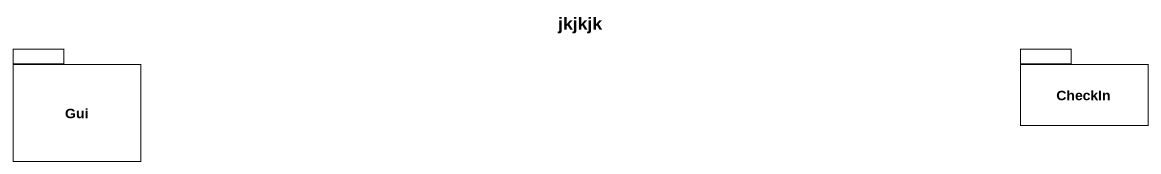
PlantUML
@startuml
title jkjkjk
package Gui {
}
package CheckIn {
}
@enduml
